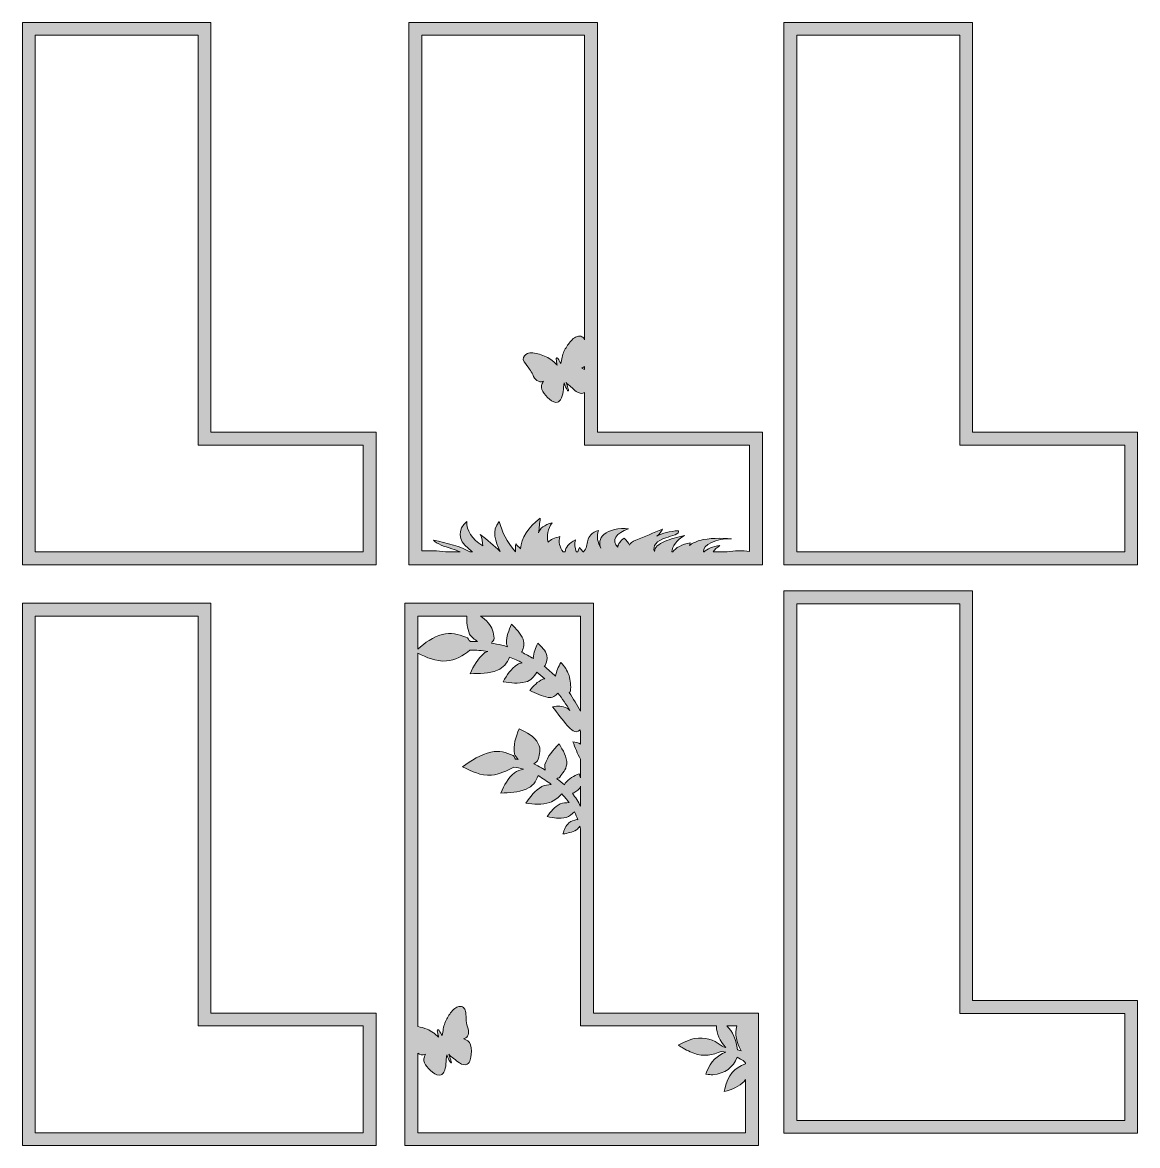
# Model space of a CAD drawing. Header units: millimetres. Extents: x 17 to 550, y -274 to -8.
# Drawn here: x 16.9 to 278, y -274.4 to -11.4 of the extents above; entities that cross this region are included whole.
import ezdxf

# ---------------------------------------------------------------- set-up
doc = ezdxf.new("R2010")
doc.units = ezdxf.units.MM
doc.header["$MEASUREMENT"] = 0
for name, color, linetype in [('Layer 10', 7, 'Continuous'), ('Layer 12', 7, 'Continuous'), ('Layer 4', 7, 'Continuous'), ('Layer 5', 7, 'Continuous'), ('Layer 6', 7, 'Continuous'), ('Layer11', 7, 'Continuous')]:
    doc.layers.add(name, color=color, linetype=linetype)

msp = doc.modelspace()

# ---------------------------------------------------------------- hatches: boundary and pattern name
at = {"layer": 'Layer 10'}
h = msp.add_hatch(color=2, dxfattribs=at)
h.dxf.hatch_style = 2
h.paths.add_polyline_path([(239.36, -11.36), (195.23, -11.36), (195.23, -138.36), (278, -138.36), (278, -107.33), (239.36, -107.33)])
h.paths.add_polyline_path([(236.36, -14.36), (236.36, -107.33), (236.36, -110.33), (239.36, -110.33), (275, -110.33), (275, -135.36), (198.23, -135.36), (198.23, -14.36)])
at = {"layer": 'Layer 12'}
h = msp.add_hatch(color=2, dxfattribs=at)
h.dxf.hatch_style = 2
h.paths.add_polyline_path([(61.06, -11.36), (16.94, -11.36), (16.94, -138.36), (99.71, -138.36), (99.71, -107.33), (61.06, -107.33)])
h.paths.add_polyline_path([(58.06, -14.36), (58.06, -107.33), (58.06, -110.33), (61.06, -110.33), (96.71, -110.33), (96.71, -135.36), (19.94, -135.36), (19.94, -14.36)])
at = {"layer": 'Layer 4'}
h = msp.add_hatch(color=2, dxfattribs=at)
h.dxf.hatch_style = 2
h.paths.add_polyline_path([(239.36, -144.47), (195.23, -144.47), (195.23, -271.47), (278, -271.47), (278, -240.43), (239.36, -240.43)])
h.paths.add_polyline_path([(236.36, -147.47), (236.36, -240.43), (236.36, -243.43), (239.36, -243.43), (275, -243.43), (275, -268.47), (198.23, -268.47), (198.23, -147.47)])
at = {"layer": 'Layer 5'}
h = msp.add_hatch(color=1, dxfattribs=at)
h.dxf.hatch_style = 2
h.paths.add_polyline_path([(150.6, -243.33), (150.6, -147.36), (106.48, -147.36), (106.48, -274.36), (189.25, -274.36), (189.25, -243.33)])
edge = h.paths.add_edge_path()
edge.add_spline(control_points=[(185.2, -252.16), (185.2, -252.16), (184.33, -251.91), (184.33, -251.91), (184.14, -249.73), (183.14, -247.61), (181.85, -246.33), (181.85, -246.33), (184.2, -246.33), (184.2, -246.33), (183.7, -248.31), (184.03, -250.23), (185.2, -252.16)], knot_values=[0, 0, 0, 0, 1, 1, 1, 2, 2, 2, 3, 3, 3, 4, 4, 4, 4], degree=3, periodic=1)
edge = h.paths.add_edge_path()
edge.add_spline(control_points=[(147.6, -150.36), (147.6, -150.36), (147.6, -172.64), (147.6, -172.64), (146.78, -171.15), (145.88, -169.77), (144.96, -168.24), (145.12, -168.15), (145.17, -168.16), (145.21, -167.93), (145.39, -166.75), (145.25, -165.41), (144.9, -164.31), (144.49, -163.01), (143.86, -162.18), (142.99, -161.22), (142.4, -162.27), (141.97, -163.28), (141.75, -164.46), (140.87, -163.68), (140.01, -162.87), (139.11, -162.12), (139.15, -162.02), (139.25, -162.02), (139.29, -161.91), (139.58, -161.08), (139.95, -160.54), (139.69, -159.58), (139.39, -158.44), (138.46, -157.54), (137.57, -156.75), (136.99, -157.85), (136.63, -158.93), (136.54, -160.19), (136.54, -160.24), (136.56, -160.29), (136.56, -160.34), (135.66, -159.8), (134.75, -159.29), (133.81, -158.83), (133.83, -158.77), (133.89, -158.77), (133.91, -158.7), (134.23, -157.65), (134.59, -156.95), (134.14, -155.81), (133.61, -154.46), (132.47, -153.31), (131.41, -152.28), (130.8, -153.74), (130.24, -155.09), (130.24, -156.69), (130.23, -156.99), (130.44, -157.29), (130.51, -157.58), (130.05, -157.44), (129.62, -157.31), (129.14, -157.2), (128.35, -157.01), (127.52, -156.83), (126.73, -156.72), (126.92, -156.23), (127.44, -156.22), (127.36, -155.56), (127.19, -154.19), (126.97, -153.12), (125.96, -151.93), (125.47, -151.35), (124.86, -150.83), (124.19, -150.36), (124.19, -150.36), (147.6, -150.36), (147.6, -150.36)], knot_values=[0, 0, 0, 0, 1, 1, 1, 2, 2, 2, 3, 3, 3, 4, 4, 4, 5, 5, 5, 6, 6, 6, 7, 7, 7, 8, 8, 8, 9, 9, 9, 10, 10, 10, 11, 11, 11, 12, 12, 12, 13, 13, 13, 14, 14, 14, 15, 15, 15, 16, 16, 16, 17, 17, 17, 18, 18, 18, 19, 19, 19, 20, 20, 20, 21, 21, 21, 22, 22, 22, 23, 23, 23, 24, 24, 24, 24], degree=3, periodic=1)
edge = h.paths.add_edge_path()
edge.add_spline(control_points=[(109.48, -150.36), (109.48, -150.36), (120.95, -150.36), (120.95, -150.36), (120.9, -151.79), (121.01, -153.14), (121.63, -154.57), (121.97, -155.33), (122.87, -155.82), (123.49, -156.35), (122.94, -156.34), (122.35, -156.35), (121.8, -156.35), (121.32, -155.97), (121.41, -155.52), (120.73, -155.28), (118.89, -154.63), (117.3, -154.12), (115.22, -154.69), (113.06, -155.29), (111.19, -156.6), (109.48, -158.1), (109.48, -158.1), (109.48, -150.36), (109.48, -150.36)], knot_values=[0, 0, 0, 0, 1, 1, 1, 2, 2, 2, 3, 3, 3, 4, 4, 4, 5, 5, 5, 6, 6, 6, 7, 7, 7, 8, 8, 8, 8], degree=3, periodic=1)
edge = h.paths.add_edge_path()
edge.add_spline(control_points=[(109.48, -271.36), (109.48, -271.36), (109.48, -252.69), (109.48, -252.69), (109.97, -253.14), (110.58, -253.31), (111.27, -253), (111.18, -253.21), (111.12, -253.39), (111.04, -253.56), (110.74, -254.18), (110.87, -254.81), (111.29, -255.43), (112.04, -256.53), (113.79, -258.26), (114.94, -257.82), (115.21, -257.71), (115.41, -257.46), (115.57, -257.18), (116.25, -255.97), (116.06, -254.54), (116.26, -253.12), (116.52, -253.74), (116.74, -254.32), (117.14, -254.87), (117.19, -254.94), (117.28, -255.03), (117.33, -254.98), (117.38, -254.94), (117.37, -254.85), (117.34, -254.77), (117.17, -254.16), (116.97, -253.56), (116.74, -252.97), (116.84, -253.24), (117.65, -253.76), (117.89, -253.96), (118.33, -254.34), (118.76, -254.74), (119.24, -255.03), (119.83, -255.4), (120.52, -255.59), (121.04, -255.3), (121.39, -255.11), (121.63, -254.72), (121.77, -254.29), (122.04, -253.46), (122.1, -252.46), (122, -251.51), (121.88, -250.38), (121.54, -249.91), (120.62, -249.53), (120.51, -249.49), (120.41, -249.45), (120.25, -249.39), (120.34, -249.34), (120.39, -249.32), (120.44, -249.29), (121.21, -248.99), (121.59, -248.08), (121.27, -247.06), (121.08, -246.43), (120.91, -245.76), (120.85, -245.12), (120.79, -244.48), (120.82, -243.86), (120.73, -243.22), (120.68, -242.87), (120.59, -242.5), (120.37, -242.24), (120.13, -241.93), (119.77, -241.81), (119.45, -241.8), (119.33, -241.8), (119.22, -241.8), (119.1, -241.82), (118.76, -241.88), (118.44, -242.04), (118.16, -242.25), (117.78, -242.53), (117.47, -242.91), (117.18, -243.31), (116.65, -244.02), (116.18, -244.79), (115.83, -245.67), (115.66, -246.1), (115.54, -246.57), (115.46, -247.05), (115.37, -247.53), (115.38, -248.13), (115.23, -248.57), (114.96, -248.28), (114.74, -247.8), (114.51, -247.44), (114.48, -247.39), (114.45, -247.34), (114.41, -247.31), (114.35, -247.27), (114.27, -247.27), (114.21, -247.28), (114.16, -247.29), (114.11, -247.31), (114.08, -247.36), (113.98, -247.48), (114.14, -247.9), (114.17, -248.06), (114.23, -248.36), (114.29, -248.67), (114.35, -248.97), (114.36, -249), (114.14, -248.79), (114.13, -248.78), (114.03, -248.67), (113.93, -248.57), (113.82, -248.48), (113.6, -248.28), (113.37, -248.09), (113.14, -247.93), (112.67, -247.6), (112.17, -247.34), (111.67, -247.13), (110.95, -246.85), (110.21, -246.62), (109.48, -246.49), (109.48, -246.49), (109.48, -159.05), (109.48, -159.05), (111.66, -160.05), (113.61, -161.05), (116.21, -160.89), (118.13, -160.77), (120.16, -159.6), (121.71, -158.39), (123.14, -158.31), (124.49, -158.43), (125.88, -158.65), (125.61, -158.8), (125.25, -158.85), (125.02, -159.06), (123.47, -160.43), (122.62, -162), (121.77, -163.86), (123.97, -163.8), (126.07, -163.87), (128.16, -163.05), (129.58, -162.49), (130.37, -161.37), (130.99, -160.03), (132.01, -160.38), (132.99, -160.84), (133.96, -161.32), (133.57, -161.49), (133.18, -161.45), (132.81, -161.71), (131.29, -162.78), (130.35, -164.12), (129.51, -165.77), (131.31, -165.96), (132.98, -166.31), (134.78, -165.81), (135.97, -165.48), (136.69, -164.52), (137.35, -163.52), (138, -163.99), (138.62, -164.52), (139.23, -165.05), (139.07, -165.1), (138.92, -165.06), (138.76, -165.14), (137.48, -165.75), (136.62, -166.72), (135.69, -167.78), (137.12, -168.35), (138.5, -169.2), (140.05, -169.43), (140.98, -169.56), (141.72, -169.08), (142.31, -168.39), (143.31, -169.7), (144.24, -171.08), (145.12, -172.46), (144.92, -172.32), (144.66, -172.02), (144.45, -171.93), (143.26, -171.37), (142.3, -171.34), (141.06, -171.66), (142.11, -173.04), (143.42, -174.76), (144.5, -175.97), (145.41, -176.99), (146.29, -178.04), (147.42, -177.07), (147.46, -177.04), (147.39, -176.96), (147.42, -176.93), (147.48, -177.08), (147.54, -177.23), (147.6, -177.37), (147.6, -177.37), (147.6, -180.34), (147.6, -180.34), (147.06, -180.07), (146.47, -179.88), (145.81, -179.8), (146.35, -181.18), (146.84, -182.6), (147.6, -183.86), (147.6, -183.86), (147.6, -188.28), (147.6, -188.28), (147.52, -187.95), (147.41, -187.63), (147.3, -187.31), (146.05, -187.83), (144.85, -188.44), (144.02, -189.53), (143.92, -189.66), (143.94, -189.78), (143.87, -189.92), (143.29, -189.41), (142.68, -188.94), (142.06, -188.48), (142.26, -188.26), (142.53, -188.36), (142.71, -188.08), (143.37, -187.04), (144.22, -186.49), (144.35, -185.06), (144.49, -183.38), (143.47, -181.76), (142.58, -180.3), (141.13, -181.81), (139.91, -183.15), (139.25, -185.16), (139.1, -185.63), (139.34, -186.01), (139.32, -186.46), (139.03, -186.27), (138.75, -186.08), (138.45, -185.91), (137.87, -185.59), (137.27, -185.26), (136.66, -185.01), (137.01, -184.54), (137.53, -184.56), (137.69, -183.9), (138.03, -182.57), (138.4, -181.69), (137.69, -180.26), (136.85, -178.57), (134.94, -177.51), (133.19, -176.77), (132.49, -178.76), (131.72, -180.57), (132.16, -182.7), (132.27, -183.22), (132.73, -183.54), (133.02, -183.94), (132.82, -183.91), (132.58, -183.89), (132.38, -183.87), (132.03, -183.58), (132.28, -183.29), (131.79, -183.06), (130.08, -182.23), (128.66, -181.8), (126.63, -182.25), (124.23, -182.78), (121.98, -184.18), (119.97, -185.69), (122.26, -186.78), (124.1, -187.77), (126.76, -187.59), (128.54, -187.47), (130.39, -186.62), (131.98, -185.76), (132.74, -185.84), (133.47, -186.03), (134.21, -186.19), (133.49, -186.48), (132.72, -186.55), (132.1, -187.07), (130.56, -188.35), (129.71, -189.97), (128.93, -191.81), (130.98, -191.7), (132.94, -191.69), (134.86, -190.88), (136.33, -190.26), (137.15, -189.21), (137.68, -187.73), (138.73, -188.37), (139.74, -189.1), (140.75, -189.8), (139.96, -189.98), (139.28, -189.87), (138.54, -190.3), (136.92, -191.22), (135.82, -192.64), (134.81, -194.22), (136.74, -194.42), (138.5, -194.64), (140.39, -194.01), (141.51, -193.63), (142.37, -192.81), (143.24, -192.03), (143.84, -192.67), (144.38, -193.37), (144.93, -194.05), (144.16, -194.13), (143.56, -193.99), (142.82, -194.37), (141.54, -195.03), (140.61, -196.12), (139.8, -197.33), (141.32, -197.66), (142.68, -197.88), (144.22, -197.51), (144.99, -197.33), (145.58, -196.74), (146.18, -196.25), (146.46, -196.84), (146.71, -197.45), (146.95, -198.05), (146.87, -198.07), (146.84, -198.01), (146.75, -198.03), (146.02, -198.22), (145.45, -198.26), (144.84, -198.81), (144.11, -199.47), (143.74, -200.44), (143.48, -201.4), (144.6, -201.22), (145.63, -201), (146.62, -200.44), (146.96, -200.25), (147.18, -199.86), (147.43, -199.57), (147.49, -199.83), (147.55, -200.08), (147.6, -200.34), (147.6, -200.34), (147.6, -243.33), (147.6, -243.33), (147.6, -243.33), (147.6, -246.33), (147.6, -246.33), (147.6, -246.33), (150.6, -246.33), (150.6, -246.33), (150.6, -246.33), (179.4, -246.33), (179.4, -246.33), (179.43, -248.2), (180.15, -249.86), (181.6, -251.39), (181.21, -251.32), (180.85, -251.2), (180.51, -250.92), (178.79, -249.51), (176.69, -248.97), (174.29, -249.31), (173.49, -249.42), (170.87, -250.65), (170.76, -250.7), (170.76, -250.7), (170.46, -250.84), (170.46, -250.84), (170.46, -250.84), (170.75, -251.01), (170.75, -251.01), (170.75, -251.01), (171.37, -251.37), (171.62, -251.52), (172.15, -251.83), (172.7, -252.16), (173.29, -252.43), (175.53, -253.44), (177.78, -253.49), (179.78, -252.57), (180.42, -252.28), (181, -252.33), (181.6, -252.5), (179.57, -253.19), (178.13, -254.69), (177.11, -257.18), (177.11, -257.18), (176.9, -257.68), (176.9, -257.68), (176.9, -257.68), (177.46, -257.71), (177.46, -257.71), (177.59, -257.72), (177.71, -257.73), (177.83, -257.74), (178.08, -257.77), (178.34, -257.79), (178.6, -257.77), (181.41, -257.48), (183.32, -256.1), (184.29, -253.66), (185.51, -254.28), (186.03, -254.77), (186.25, -255.05), (186.25, -255.05), (186.25, -255.22), (186.25, -255.22), (183.62, -256.08), (182.12, -257.89), (181.4, -261.05), (181.4, -261.05), (181.26, -261.67), (181.26, -261.67), (181.26, -261.67), (181.9, -261.51), (181.9, -261.51), (183.87, -261), (185.3, -260.15), (186.25, -258.92), (186.25, -258.92), (186.25, -271.36), (186.25, -271.36), (186.25, -271.36), (109.48, -271.36), (109.48, -271.36)], knot_values=[0, 0, 0, 0, 1, 1, 1, 2, 2, 2, 3, 3, 3, 4, 4, 4, 5, 5, 5, 6, 6, 6, 7, 7, 7, 8, 8, 8, 9, 9, 9, 10, 10, 10, 11, 11, 11, 12, 12, 12, 13, 13, 13, 14, 14, 14, 15, 15, 15, 16, 16, 16, 17, 17, 17, 18, 18, 18, 19, 19, 19, 20, 20, 20, 21, 21, 21, 22, 22, 22, 23, 23, 23, 24, 24, 24, 25, 25, 25, 26, 26, 26, 27, 27, 27, 28, 28, 28, 29, 29, 29, 30, 30, 30, 31, 31, 31, 32, 32, 32, 33, 33, 33, 34, 34, 34, 35, 35, 35, 36, 36, 36, 37, 37, 37, 38, 38, 38, 39, 39, 39, 40, 40, 40, 41, 41, 41, 42, 42, 42, 43, 43, 43, 44, 44, 44, 45, 45, 45, 46, 46, 46, 47, 47, 47, 48, 48, 48, 49, 49, 49, 50, 50, 50, 51, 51, 51, 52, 52, 52, 53, 53, 53, 54, 54, 54, 55, 55, 55, 56, 56, 56, 57, 57, 57, 58, 58, 58, 59, 59, 59, 60, 60, 60, 61, 61, 61, 62, 62, 62, 63, 63, 63, 64, 64, 64, 65, 65, 65, 66, 66, 66, 67, 67, 67, 68, 68, 68, 69, 69, 69, 70, 70, 70, 71, 71, 71, 72, 72, 72, 73, 73, 73, 74, 74, 74, 75, 75, 75, 76, 76, 76, 77, 77, 77, 78, 78, 78, 79, 79, 79, 80, 80, 80, 81, 81, 81, 82, 82, 82, 83, 83, 83, 84, 84, 84, 85, 85, 85, 86, 86, 86, 87, 87, 87, 88, 88, 88, 89, 89, 89, 90, 90, 90, 91, 91, 91, 92, 92, 92, 93, 93, 93, 94, 94, 94, 95, 95, 95, 96, 96, 96, 97, 97, 97, 98, 98, 98, 99, 99, 99, 100, 100, 100, 101, 101, 101, 102, 102, 102, 103, 103, 103, 104, 104, 104, 105, 105, 105, 106, 106, 106, 107, 107, 107, 108, 108, 108, 109, 109, 109, 110, 110, 110, 111, 111, 111, 112, 112, 112, 113, 113, 113, 114, 114, 114, 115, 115, 115, 116, 116, 116, 117, 117, 117, 118, 118, 118, 119, 119, 119, 120, 120, 120, 121, 121, 121, 122, 122, 122, 123, 123, 123, 124, 124, 124, 125, 125, 125, 126, 126, 126, 127, 127, 127, 128, 128, 128, 129, 129, 129, 130, 130, 130, 131, 131, 131, 132, 132, 132, 133, 133, 133, 134, 134, 134, 135, 135, 135, 136, 136, 136, 137, 137, 137, 138, 138, 138, 139, 139, 139, 140, 140, 140, 141, 141, 141, 142, 142, 142, 142], degree=3, periodic=1)
edge = h.paths.add_edge_path()
edge.add_spline(control_points=[(147.6, -190.23), (147.6, -190.23), (147.6, -194.86), (147.6, -194.86), (147.03, -193.83), (146.41, -192.83), (145.71, -191.86), (145.81, -191.81), (145.92, -191.83), (146.02, -191.76), (146.67, -191.31), (147.31, -191.08), (147.6, -190.25), (147.6, -190.24), (147.6, -190.24), (147.6, -190.23)], knot_values=[0, 0, 0, 0, 1, 1, 1, 2, 2, 2, 3, 3, 3, 4, 4, 4, 5, 5, 5, 5], degree=3, periodic=1)
at = {"layer": 'Layer 6'}
h = msp.add_hatch(color=2, dxfattribs=at)
h.dxf.hatch_style = 2
h.paths.add_polyline_path([(61.06, -147.36), (16.94, -147.36), (16.94, -274.36), (99.71, -274.36), (99.71, -243.33), (61.06, -243.33)])
h.paths.add_polyline_path([(58.06, -150.36), (58.06, -243.33), (58.06, -246.33), (61.06, -246.33), (96.71, -246.33), (96.71, -271.36), (19.94, -271.36), (19.94, -150.36)])
at = {"layer": 'Layer11'}
h = msp.add_hatch(color=1, dxfattribs=at)
h.dxf.hatch_style = 2
h.paths.add_polyline_path([(151.54, -107.33), (151.54, -11.36), (107.41, -11.36), (107.41, -138.36), (190.18, -138.36), (190.18, -107.33)])
edge = h.paths.add_edge_path()
edge.add_spline(control_points=[(147.86, -92.3), (147.96, -92.26), (148.01, -92.23), (148.06, -92.21), (148.24, -92.15), (148.4, -92.06), (148.54, -91.93), (148.54, -91.93), (148.54, -92.62), (148.54, -92.62), (148.44, -92.56), (148.34, -92.51), (148.22, -92.45), (148.12, -92.41), (148.02, -92.36), (147.86, -92.3)], knot_values=[0, 0, 0, 0, 1, 1, 1, 2, 2, 2, 3, 3, 3, 4, 4, 4, 5, 5, 5, 5], degree=3, periodic=1)
edge = h.paths.add_edge_path()
edge.add_spline(control_points=[(187.18, -135.27), (185.5, -134.97), (183.59, -135.03), (181.93, -135.36), (181.93, -135.36), (178.68, -135.36), (178.68, -135.36), (178.97, -134.82), (179.49, -134.31), (180.23, -133.88), (178.59, -134.04), (177.16, -134.62), (176.53, -135.36), (176.53, -135.36), (176.39, -135.36), (176.39, -135.36), (176.03, -133.69), (179.46, -132.05), (182.94, -132.3), (180.44, -132.07), (177.74, -132.07), (175.53, -132.67), (174.53, -132.94), (173.69, -133.36), (173.13, -133.84), (173.19, -133.62), (173.24, -133.41), (173.29, -133.19), (171.35, -133.57), (169.82, -134.4), (169.2, -135.36), (169.2, -135.36), (168.94, -135.36), (168.94, -135.36), (169.07, -133.96), (170.12, -132.59), (171.93, -131.5), (170.29, -131.89), (168.61, -132.3), (167.26, -132.9), (165.9, -133.5), (164.89, -134.34), (164.94, -135.23), (164.34, -134.03), (165.45, -132.69), (167.59, -132.02), (168.94, -131.6), (170.95, -131.14), (170.51, -130.39), (168.56, -130.49), (166.7, -130.96), (165.43, -131.68), (166.09, -131.17), (166.56, -130.6), (166.79, -130.01), (164.71, -130.88), (162.63, -131.75), (160.55, -132.63), (159.85, -132.92), (159.12, -133.33), (159.04, -133.73), (158.76, -133.18), (158.35, -132.65), (157.8, -132.15), (156.93, -132.76), (156.41, -133.49), (156.3, -134.23), (154.74, -132.78), (155.92, -130.78), (158.84, -129.95), (156.64, -129.64), (154.21, -130.29), (153.08, -131.25), (151.95, -132.2), (151.91, -133.39), (152.37, -134.47), (151.53, -133.13), (151.34, -131.69), (151.81, -130.31), (150.16, -130.77), (149.53, -131.76), (149.3, -132.68), (149.08, -133.59), (149.1, -134.54), (148.25, -135.36), (148.25, -135.36), (148.23, -135.36), (148.23, -135.36), (147.94, -135.02), (147.65, -134.69), (147.36, -134.35), (147.15, -134.68), (147.01, -135.02), (146.94, -135.36), (146.94, -135.36), (146.56, -135.36), (146.56, -135.36), (146.27, -134.42), (146.2, -133.46), (146.39, -132.52), (144.9, -133.28), (144.04, -134.31), (143.98, -135.36), (143.98, -135.36), (143.53, -135.36), (143.53, -135.36), (142.65, -134.22), (142.38, -132.96), (142.78, -131.76), (141.54, -132), (140.52, -132.48), (140, -133.07), (139.58, -131.55), (139.91, -129.98), (140.96, -128.53), (139.19, -128.99), (137.97, -129.89), (137.79, -130.86), (137.91, -129.72), (138.03, -128.59), (138.15, -127.45), (135.33, -129.59), (133.73, -132.1), (133.57, -134.64), (133.19, -134.25), (132.81, -133.86), (132.43, -133.46), (132.4, -134.07), (132.37, -134.69), (132.33, -135.3), (130.42, -133.04), (129.15, -130.65), (128.57, -128.23), (126.65, -130.42), (127.7, -132.93), (128.79, -135.25), (127.34, -133.89), (125.79, -132.55), (124.12, -131.25), (124.52, -132.14), (124.72, -133.05), (124.71, -133.96), (122.18, -132.32), (120.83, -130.27), (120.95, -128.22), (118.78, -130.14), (118.9, -132.62), (121.26, -134.49), (121.63, -134.77), (122.04, -135.06), (122.34, -135.36), (122.34, -135.36), (121.7, -135.36), (121.7, -135.36), (119.61, -134.09), (116.32, -133.3), (113.2, -132.59), (113.87, -133.51), (115.77, -134.05), (117.45, -134.59), (118.15, -134.81), (118.84, -135.07), (119.43, -135.36), (119.43, -135.36), (115.95, -135.36), (115.95, -135.36), (114.17, -135.08), (112.27, -134.99), (110.42, -135.11), (110.42, -135.11), (110.41, -135.11), (110.41, -135.11), (110.41, -135.11), (110.41, -14.36), (110.41, -14.36), (110.41, -14.36), (148.54, -14.36), (148.54, -14.36), (148.54, -14.36), (148.54, -85.7), (148.54, -85.7), (148.49, -85.55), (148.43, -85.41), (148.34, -85.29), (148.12, -84.98), (147.78, -84.85), (147.46, -84.82), (147.35, -84.81), (147.23, -84.81), (147.12, -84.82), (146.78, -84.86), (146.45, -85), (146.17, -85.2), (145.79, -85.45), (145.46, -85.81), (145.16, -86.18), (144.61, -86.85), (144.1, -87.59), (143.72, -88.43), (143.53, -88.84), (143.39, -89.3), (143.29, -89.77), (143.18, -90.23), (143.16, -90.82), (142.99, -91.25), (142.74, -90.94), (142.54, -90.46), (142.34, -90.1), (142.31, -90.05), (142.28, -90), (142.25, -89.97), (142.19, -89.92), (142.11, -89.92), (142.05, -89.93), (142, -89.94), (141.95, -89.96), (141.92, -90), (141.82, -90.11), (141.95, -90.53), (141.97, -90.69), (142.02, -90.99), (142.06, -91.29), (142.11, -91.59), (142.11, -91.62), (141.9, -91.4), (141.9, -91.39), (141.8, -91.29), (141.71, -91.18), (141.61, -91.08), (141.4, -90.88), (141.19, -90.68), (140.97, -90.51), (140.52, -90.16), (140.05, -89.88), (139.56, -89.66), (138.54, -89.19), (137.44, -88.84), (136.4, -88.76), (135.97, -88.72), (135.54, -88.74), (135.15, -88.9), (134.65, -89.09), (134.16, -89.56), (134.19, -90.29), (134.19, -90.29), (134.38, -90.83), (134.38, -90.83), (134.81, -91.4), (135.26, -91.96), (135.67, -92.55), (135.95, -92.95), (136.21, -93.37), (136.39, -93.82), (136.88, -94.99), (137.73, -95.84), (138.89, -95.39), (138.79, -95.59), (138.72, -95.77), (138.63, -95.93), (138.31, -96.52), (138.4, -97.15), (138.78, -97.77), (139.46, -98.89), (141.1, -100.67), (142.24, -100.3), (142.52, -100.21), (142.73, -99.97), (142.89, -99.7), (143.62, -98.55), (143.51, -97.14), (143.77, -95.76), (144, -96.37), (144.19, -96.96), (144.54, -97.51), (144.59, -97.59), (144.67, -97.68), (144.73, -97.63), (144.78, -97.6), (144.77, -97.51), (144.75, -97.43), (144.61, -96.83), (144.44, -96.22), (144.24, -95.63), (144.33, -95.91), (145.1, -96.45), (145.32, -96.66), (145.74, -97.05), (146.14, -97.47), (146.59, -97.78), (147.15, -98.17), (147.82, -98.39), (148.35, -98.13), (148.41, -98.1), (148.48, -98.05), (148.54, -98.01), (148.54, -98.01), (148.54, -107.33), (148.54, -107.33), (148.54, -107.33), (148.54, -110.33), (148.54, -110.33), (148.54, -110.33), (151.54, -110.33), (151.54, -110.33), (151.54, -110.33), (187.18, -110.33), (187.18, -110.33), (187.18, -110.33), (187.18, -135.27), (187.18, -135.27)], knot_values=[0, 0, 0, 0, 1, 1, 1, 2, 2, 2, 3, 3, 3, 4, 4, 4, 5, 5, 5, 6, 6, 6, 7, 7, 7, 8, 8, 8, 9, 9, 9, 10, 10, 10, 11, 11, 11, 12, 12, 12, 13, 13, 13, 14, 14, 14, 15, 15, 15, 16, 16, 16, 17, 17, 17, 18, 18, 18, 19, 19, 19, 20, 20, 20, 21, 21, 21, 22, 22, 22, 23, 23, 23, 24, 24, 24, 25, 25, 25, 26, 26, 26, 27, 27, 27, 28, 28, 28, 29, 29, 29, 30, 30, 30, 31, 31, 31, 32, 32, 32, 33, 33, 33, 34, 34, 34, 35, 35, 35, 36, 36, 36, 37, 37, 37, 38, 38, 38, 39, 39, 39, 40, 40, 40, 41, 41, 41, 42, 42, 42, 43, 43, 43, 44, 44, 44, 45, 45, 45, 46, 46, 46, 47, 47, 47, 48, 48, 48, 49, 49, 49, 50, 50, 50, 51, 51, 51, 52, 52, 52, 53, 53, 53, 54, 54, 54, 55, 55, 55, 56, 56, 56, 57, 57, 57, 58, 58, 58, 59, 59, 59, 60, 60, 60, 61, 61, 61, 62, 62, 62, 63, 63, 63, 64, 64, 64, 65, 65, 65, 66, 66, 66, 67, 67, 67, 68, 68, 68, 69, 69, 69, 70, 70, 70, 71, 71, 71, 72, 72, 72, 73, 73, 73, 74, 74, 74, 75, 75, 75, 76, 76, 76, 77, 77, 77, 78, 78, 78, 79, 79, 79, 80, 80, 80, 81, 81, 81, 82, 82, 82, 83, 83, 83, 84, 84, 84, 85, 85, 85, 86, 86, 86, 87, 87, 87, 88, 88, 88, 89, 89, 89, 90, 90, 90, 91, 91, 91, 92, 92, 92, 93, 93, 93, 94, 94, 94, 95, 95, 95, 96, 96, 96, 97, 97, 97, 98, 98, 98, 99, 99, 99, 100, 100, 100, 101, 101, 101, 102, 102, 102, 103, 103, 103, 103], degree=3, periodic=1)

# ---------------------------------------------------------------- linework, layer by layer
at = {"layer": 'Layer 10', "lineweight": 0}
for points in [[(239.36, -11.36), (195.23, -11.36), (195.23, -138.36), (278, -138.36), (278, -107.33), (239.36, -107.33), (239.36, -11.36), (239.36, -11.36)], [(236.36, -14.36), (236.36, -107.33), (236.36, -110.33), (239.36, -110.33), (275, -110.33), (275, -135.36), (198.23, -135.36), (198.23, -14.36), (236.36, -14.36)]]:
    msp.add_lwpolyline(points, dxfattribs=at)
at = {"layer": 'Layer 12', "lineweight": 0}
for points in [[(61.06, -11.36), (16.94, -11.36), (16.94, -138.36), (99.71, -138.36), (99.71, -107.33), (61.06, -107.33), (61.06, -11.36), (61.06, -11.36)], [(58.06, -14.36), (58.06, -107.33), (58.06, -110.33), (61.06, -110.33), (96.71, -110.33), (96.71, -135.36), (19.94, -135.36), (19.94, -14.36), (58.06, -14.36)]]:
    msp.add_lwpolyline(points, dxfattribs=at)
at = {"layer": 'Layer 4', "lineweight": 0}
for points in [[(239.36, -144.47), (195.23, -144.47), (195.23, -271.47), (278, -271.47), (278, -240.43), (239.36, -240.43), (239.36, -144.47), (239.36, -144.47)], [(236.36, -147.47), (236.36, -240.43), (236.36, -243.43), (239.36, -243.43), (275, -243.43), (275, -268.47), (198.23, -268.47), (198.23, -147.47), (236.36, -147.47)]]:
    msp.add_lwpolyline(points, dxfattribs=at)
at = {"layer": 'Layer 5', "lineweight": 0}
msp.add_lwpolyline([(150.6, -243.33), (150.6, -147.36), (106.48, -147.36), (106.48, -274.36), (189.25, -274.36), (189.25, -243.33), (150.6, -243.33)], dxfattribs=at)
for points, knots in [([(109.48, -150.36), (109.48, -150.36), (120.95, -150.36), (120.95, -150.36), (120.9, -151.79), (121.01, -153.14), (121.63, -154.57), (121.97, -155.33), (122.87, -155.82), (123.49, -156.35), (122.94, -156.34), (122.35, -156.35), (121.8, -156.35), (121.32, -155.97), (121.41, -155.52), (120.73, -155.28), (118.89, -154.63), (117.3, -154.12), (115.22, -154.69), (113.06, -155.29), (111.19, -156.6), (109.48, -158.1), (109.48, -158.1), (109.48, -150.36), (109.48, -150.36)], [0, 0, 0, 0, 1, 1, 1, 2, 2, 2, 3, 3, 3, 4, 4, 4, 5, 5, 5, 6, 6, 6, 7, 7, 7, 8, 8, 8, 8]), ([(147.6, -150.36), (147.6, -150.36), (147.6, -172.64), (147.6, -172.64), (146.78, -171.15), (145.88, -169.77), (144.96, -168.24), (145.12, -168.15), (145.17, -168.16), (145.21, -167.93), (145.39, -166.75), (145.25, -165.41), (144.9, -164.31), (144.49, -163.01), (143.86, -162.18), (142.99, -161.22), (142.4, -162.27), (141.97, -163.28), (141.75, -164.46), (140.87, -163.68), (140.01, -162.87), (139.11, -162.12), (139.15, -162.02), (139.25, -162.02), (139.29, -161.91), (139.58, -161.08), (139.95, -160.54), (139.69, -159.58), (139.39, -158.44), (138.46, -157.54), (137.57, -156.75), (136.99, -157.85), (136.63, -158.93), (136.54, -160.19), (136.54, -160.24), (136.56, -160.29), (136.56, -160.34), (135.66, -159.8), (134.75, -159.29), (133.81, -158.83), (133.83, -158.77), (133.89, -158.77), (133.91, -158.7), (134.23, -157.65), (134.59, -156.95), (134.14, -155.81), (133.61, -154.46), (132.47, -153.31), (131.41, -152.28), (130.8, -153.74), (130.24, -155.09), (130.24, -156.69), (130.23, -156.99), (130.44, -157.29), (130.51, -157.58), (130.05, -157.44), (129.62, -157.31), (129.14, -157.2), (128.35, -157.01), (127.52, -156.83), (126.73, -156.72), (126.92, -156.23), (127.44, -156.22), (127.36, -155.56), (127.19, -154.19), (126.97, -153.12), (125.96, -151.93), (125.47, -151.35), (124.86, -150.83), (124.19, -150.36), (124.19, -150.36), (147.6, -150.36), (147.6, -150.36)], [0, 0, 0, 0, 1, 1, 1, 2, 2, 2, 3, 3, 3, 4, 4, 4, 5, 5, 5, 6, 6, 6, 7, 7, 7, 8, 8, 8, 9, 9, 9, 10, 10, 10, 11, 11, 11, 12, 12, 12, 13, 13, 13, 14, 14, 14, 15, 15, 15, 16, 16, 16, 17, 17, 17, 18, 18, 18, 19, 19, 19, 20, 20, 20, 21, 21, 21, 22, 22, 22, 23, 23, 23, 24, 24, 24, 24]), ([(109.48, -271.36), (109.48, -271.36), (109.48, -252.69), (109.48, -252.69), (109.97, -253.14), (110.58, -253.31), (111.27, -253), (111.18, -253.21), (111.12, -253.39), (111.04, -253.56), (110.74, -254.18), (110.87, -254.81), (111.29, -255.43), (112.04, -256.53), (113.79, -258.26), (114.94, -257.82), (115.21, -257.71), (115.41, -257.46), (115.57, -257.18), (116.25, -255.97), (116.06, -254.54), (116.26, -253.12), (116.52, -253.74), (116.74, -254.32), (117.14, -254.87), (117.19, -254.94), (117.28, -255.03), (117.33, -254.98), (117.38, -254.94), (117.37, -254.85), (117.34, -254.77), (117.17, -254.16), (116.97, -253.56), (116.74, -252.97), (116.84, -253.24), (117.65, -253.76), (117.89, -253.96), (118.33, -254.34), (118.76, -254.74), (119.24, -255.03), (119.83, -255.4), (120.52, -255.59), (121.04, -255.3), (121.39, -255.11), (121.63, -254.72), (121.77, -254.29), (122.04, -253.46), (122.1, -252.46), (122, -251.51), (121.88, -250.38), (121.54, -249.91), (120.62, -249.53), (120.51, -249.49), (120.41, -249.45), (120.25, -249.39), (120.34, -249.34), (120.39, -249.32), (120.44, -249.29), (121.21, -248.99), (121.59, -248.08), (121.27, -247.06), (121.08, -246.43), (120.91, -245.76), (120.85, -245.12), (120.79, -244.48), (120.82, -243.86), (120.73, -243.22), (120.68, -242.87), (120.59, -242.5), (120.37, -242.24), (120.13, -241.93), (119.77, -241.81), (119.45, -241.8), (119.33, -241.8), (119.22, -241.8), (119.1, -241.82), (118.76, -241.88), (118.44, -242.04), (118.16, -242.25), (117.78, -242.53), (117.47, -242.91), (117.18, -243.31), (116.65, -244.02), (116.18, -244.79), (115.83, -245.67), (115.66, -246.1), (115.54, -246.57), (115.46, -247.05), (115.37, -247.53), (115.38, -248.13), (115.23, -248.57), (114.96, -248.28), (114.74, -247.8), (114.51, -247.44), (114.48, -247.39), (114.45, -247.34), (114.41, -247.31), (114.35, -247.27), (114.27, -247.27), (114.21, -247.28), (114.16, -247.29), (114.11, -247.31), (114.08, -247.36), (113.98, -247.48), (114.14, -247.9), (114.17, -248.06), (114.23, -248.36), (114.29, -248.67), (114.35, -248.97), (114.36, -249), (114.14, -248.79), (114.13, -248.78), (114.03, -248.67), (113.93, -248.57), (113.82, -248.48), (113.6, -248.28), (113.37, -248.09), (113.14, -247.93), (112.67, -247.6), (112.17, -247.34), (111.67, -247.13), (110.95, -246.85), (110.21, -246.62), (109.48, -246.49), (109.48, -246.49), (109.48, -159.05), (109.48, -159.05), (111.66, -160.05), (113.61, -161.05), (116.21, -160.89), (118.13, -160.77), (120.16, -159.6), (121.71, -158.39), (123.14, -158.31), (124.49, -158.43), (125.88, -158.65), (125.61, -158.8), (125.25, -158.85), (125.02, -159.06), (123.47, -160.43), (122.62, -162), (121.77, -163.86), (123.97, -163.8), (126.07, -163.87), (128.16, -163.05), (129.58, -162.49), (130.37, -161.37), (130.99, -160.03), (132.01, -160.38), (132.99, -160.84), (133.96, -161.32), (133.57, -161.49), (133.18, -161.45), (132.81, -161.71), (131.29, -162.78), (130.35, -164.12), (129.51, -165.77), (131.31, -165.96), (132.98, -166.31), (134.78, -165.81), (135.97, -165.48), (136.69, -164.52), (137.35, -163.52), (138, -163.99), (138.62, -164.52), (139.23, -165.05), (139.07, -165.1), (138.92, -165.06), (138.76, -165.14), (137.48, -165.75), (136.62, -166.72), (135.69, -167.78), (137.12, -168.35), (138.5, -169.2), (140.05, -169.43), (140.98, -169.56), (141.72, -169.08), (142.31, -168.39), (143.31, -169.7), (144.24, -171.08), (145.12, -172.46), (144.92, -172.32), (144.66, -172.02), (144.45, -171.93), (143.26, -171.37), (142.3, -171.34), (141.06, -171.66), (142.11, -173.04), (143.42, -174.76), (144.5, -175.97), (145.41, -176.99), (146.29, -178.04), (147.42, -177.07), (147.46, -177.04), (147.39, -176.96), (147.42, -176.93), (147.48, -177.08), (147.54, -177.23), (147.6, -177.37), (147.6, -177.37), (147.6, -180.34), (147.6, -180.34), (147.06, -180.07), (146.47, -179.88), (145.81, -179.8), (146.35, -181.18), (146.84, -182.6), (147.6, -183.86), (147.6, -183.86), (147.6, -188.28), (147.6, -188.28), (147.52, -187.95), (147.41, -187.63), (147.3, -187.31), (146.05, -187.83), (144.85, -188.44), (144.02, -189.53), (143.92, -189.66), (143.94, -189.78), (143.87, -189.92), (143.29, -189.41), (142.68, -188.94), (142.06, -188.48), (142.26, -188.26), (142.53, -188.36), (142.71, -188.08), (143.37, -187.04), (144.22, -186.49), (144.35, -185.06), (144.49, -183.38), (143.47, -181.76), (142.58, -180.3), (141.13, -181.81), (139.91, -183.15), (139.25, -185.16), (139.1, -185.63), (139.34, -186.01), (139.32, -186.46), (139.03, -186.27), (138.75, -186.08), (138.45, -185.91), (137.87, -185.59), (137.27, -185.26), (136.66, -185.01), (137.01, -184.54), (137.53, -184.56), (137.69, -183.9), (138.03, -182.57), (138.4, -181.69), (137.69, -180.26), (136.85, -178.57), (134.94, -177.51), (133.19, -176.77), (132.49, -178.76), (131.72, -180.57), (132.16, -182.7), (132.27, -183.22), (132.73, -183.54), (133.02, -183.94), (132.82, -183.91), (132.58, -183.89), (132.38, -183.87), (132.03, -183.58), (132.28, -183.29), (131.79, -183.06), (130.08, -182.23), (128.66, -181.8), (126.63, -182.25), (124.23, -182.78), (121.98, -184.18), (119.97, -185.69), (122.26, -186.78), (124.1, -187.77), (126.76, -187.59), (128.54, -187.47), (130.39, -186.62), (131.98, -185.76), (132.74, -185.84), (133.47, -186.03), (134.21, -186.19), (133.49, -186.48), (132.72, -186.55), (132.1, -187.07), (130.56, -188.35), (129.71, -189.97), (128.93, -191.81), (130.98, -191.7), (132.94, -191.69), (134.86, -190.88), (136.33, -190.26), (137.15, -189.21), (137.68, -187.73), (138.73, -188.37), (139.74, -189.1), (140.75, -189.8), (139.96, -189.98), (139.28, -189.87), (138.54, -190.3), (136.92, -191.22), (135.82, -192.64), (134.81, -194.22), (136.74, -194.42), (138.5, -194.64), (140.39, -194.01), (141.51, -193.63), (142.37, -192.81), (143.24, -192.03), (143.84, -192.67), (144.38, -193.37), (144.93, -194.05), (144.16, -194.13), (143.56, -193.99), (142.82, -194.37), (141.54, -195.03), (140.61, -196.12), (139.8, -197.33), (141.32, -197.66), (142.68, -197.88), (144.22, -197.51), (144.99, -197.33), (145.58, -196.74), (146.18, -196.25), (146.46, -196.84), (146.71, -197.45), (146.95, -198.05), (146.87, -198.07), (146.84, -198.01), (146.75, -198.03), (146.02, -198.22), (145.45, -198.26), (144.84, -198.81), (144.11, -199.47), (143.74, -200.44), (143.48, -201.4), (144.6, -201.22), (145.63, -201), (146.62, -200.44), (146.96, -200.25), (147.18, -199.86), (147.43, -199.57), (147.49, -199.83), (147.55, -200.08), (147.6, -200.34), (147.6, -200.34), (147.6, -243.33), (147.6, -243.33), (147.6, -243.33), (147.6, -246.33), (147.6, -246.33), (147.6, -246.33), (150.6, -246.33), (150.6, -246.33), (150.6, -246.33), (179.4, -246.33), (179.4, -246.33), (179.43, -248.2), (180.15, -249.86), (181.6, -251.39), (181.21, -251.32), (180.85, -251.2), (180.51, -250.92), (178.79, -249.51), (176.69, -248.97), (174.29, -249.31), (173.49, -249.42), (170.87, -250.65), (170.76, -250.7), (170.76, -250.7), (170.46, -250.84), (170.46, -250.84), (170.46, -250.84), (170.75, -251.01), (170.75, -251.01), (170.75, -251.01), (171.37, -251.37), (171.62, -251.52), (172.15, -251.83), (172.7, -252.16), (173.29, -252.43), (175.53, -253.44), (177.78, -253.49), (179.78, -252.57), (180.42, -252.28), (181, -252.33), (181.6, -252.5), (179.57, -253.19), (178.13, -254.69), (177.11, -257.18), (177.11, -257.18), (176.9, -257.68), (176.9, -257.68), (176.9, -257.68), (177.46, -257.71), (177.46, -257.71), (177.59, -257.72), (177.71, -257.73), (177.83, -257.74), (178.08, -257.77), (178.34, -257.79), (178.6, -257.77), (181.41, -257.48), (183.32, -256.1), (184.29, -253.66), (185.51, -254.28), (186.03, -254.77), (186.25, -255.05), (186.25, -255.05), (186.25, -255.22), (186.25, -255.22), (183.62, -256.08), (182.12, -257.89), (181.4, -261.05), (181.4, -261.05), (181.26, -261.67), (181.26, -261.67), (181.26, -261.67), (181.9, -261.51), (181.9, -261.51), (183.87, -261), (185.3, -260.15), (186.25, -258.92), (186.25, -258.92), (186.25, -271.36), (186.25, -271.36), (186.25, -271.36), (109.48, -271.36), (109.48, -271.36)], [0, 0, 0, 0, 1, 1, 1, 2, 2, 2, 3, 3, 3, 4, 4, 4, 5, 5, 5, 6, 6, 6, 7, 7, 7, 8, 8, 8, 9, 9, 9, 10, 10, 10, 11, 11, 11, 12, 12, 12, 13, 13, 13, 14, 14, 14, 15, 15, 15, 16, 16, 16, 17, 17, 17, 18, 18, 18, 19, 19, 19, 20, 20, 20, 21, 21, 21, 22, 22, 22, 23, 23, 23, 24, 24, 24, 25, 25, 25, 26, 26, 26, 27, 27, 27, 28, 28, 28, 29, 29, 29, 30, 30, 30, 31, 31, 31, 32, 32, 32, 33, 33, 33, 34, 34, 34, 35, 35, 35, 36, 36, 36, 37, 37, 37, 38, 38, 38, 39, 39, 39, 40, 40, 40, 41, 41, 41, 42, 42, 42, 43, 43, 43, 44, 44, 44, 45, 45, 45, 46, 46, 46, 47, 47, 47, 48, 48, 48, 49, 49, 49, 50, 50, 50, 51, 51, 51, 52, 52, 52, 53, 53, 53, 54, 54, 54, 55, 55, 55, 56, 56, 56, 57, 57, 57, 58, 58, 58, 59, 59, 59, 60, 60, 60, 61, 61, 61, 62, 62, 62, 63, 63, 63, 64, 64, 64, 65, 65, 65, 66, 66, 66, 67, 67, 67, 68, 68, 68, 69, 69, 69, 70, 70, 70, 71, 71, 71, 72, 72, 72, 73, 73, 73, 74, 74, 74, 75, 75, 75, 76, 76, 76, 77, 77, 77, 78, 78, 78, 79, 79, 79, 80, 80, 80, 81, 81, 81, 82, 82, 82, 83, 83, 83, 84, 84, 84, 85, 85, 85, 86, 86, 86, 87, 87, 87, 88, 88, 88, 89, 89, 89, 90, 90, 90, 91, 91, 91, 92, 92, 92, 93, 93, 93, 94, 94, 94, 95, 95, 95, 96, 96, 96, 97, 97, 97, 98, 98, 98, 99, 99, 99, 100, 100, 100, 101, 101, 101, 102, 102, 102, 103, 103, 103, 104, 104, 104, 105, 105, 105, 106, 106, 106, 107, 107, 107, 108, 108, 108, 109, 109, 109, 110, 110, 110, 111, 111, 111, 112, 112, 112, 113, 113, 113, 114, 114, 114, 115, 115, 115, 116, 116, 116, 117, 117, 117, 118, 118, 118, 119, 119, 119, 120, 120, 120, 121, 121, 121, 122, 122, 122, 123, 123, 123, 124, 124, 124, 125, 125, 125, 126, 126, 126, 127, 127, 127, 128, 128, 128, 129, 129, 129, 130, 130, 130, 131, 131, 131, 132, 132, 132, 133, 133, 133, 134, 134, 134, 135, 135, 135, 136, 136, 136, 137, 137, 137, 138, 138, 138, 139, 139, 139, 140, 140, 140, 141, 141, 141, 142, 142, 142, 142]), ([(147.6, -190.23), (147.6, -190.23), (147.6, -194.86), (147.6, -194.86), (147.03, -193.83), (146.41, -192.83), (145.71, -191.86), (145.81, -191.81), (145.92, -191.83), (146.02, -191.76), (146.67, -191.31), (147.31, -191.08), (147.6, -190.25), (147.6, -190.24), (147.6, -190.24), (147.6, -190.23)], [0, 0, 0, 0, 1, 1, 1, 2, 2, 2, 3, 3, 3, 4, 4, 4, 5, 5, 5, 5]), ([(185.2, -252.16), (185.2, -252.16), (184.33, -251.91), (184.33, -251.91), (184.14, -249.73), (183.14, -247.61), (181.85, -246.33), (181.85, -246.33), (184.2, -246.33), (184.2, -246.33), (183.7, -248.31), (184.03, -250.23), (185.2, -252.16)], [0, 0, 0, 0, 1, 1, 1, 2, 2, 2, 3, 3, 3, 4, 4, 4, 4])]:
    msp.add_open_spline(points, degree=3, knots=knots, dxfattribs=at)
at = {"layer": 'Layer 6', "lineweight": 0}
for points in [[(61.06, -147.36), (16.94, -147.36), (16.94, -274.36), (99.71, -274.36), (99.71, -243.33), (61.06, -243.33), (61.06, -147.36), (61.06, -147.36)], [(58.06, -150.36), (58.06, -243.33), (58.06, -246.33), (61.06, -246.33), (96.71, -246.33), (96.71, -271.36), (19.94, -271.36), (19.94, -150.36), (58.06, -150.36)]]:
    msp.add_lwpolyline(points, dxfattribs=at)
at = {"layer": 'Layer11', "lineweight": 0}
msp.add_lwpolyline([(151.54, -107.33), (151.54, -11.36), (107.41, -11.36), (107.41, -138.36), (190.18, -138.36), (190.18, -107.33), (151.54, -107.33)], dxfattribs=at)
for points, knots in [([(187.18, -135.27), (185.5, -134.97), (183.59, -135.03), (181.93, -135.36), (181.93, -135.36), (178.68, -135.36), (178.68, -135.36), (178.97, -134.82), (179.49, -134.31), (180.23, -133.88), (178.59, -134.04), (177.16, -134.62), (176.53, -135.36), (176.53, -135.36), (176.39, -135.36), (176.39, -135.36), (176.03, -133.69), (179.46, -132.05), (182.94, -132.3), (180.44, -132.07), (177.74, -132.07), (175.53, -132.67), (174.53, -132.94), (173.69, -133.36), (173.13, -133.84), (173.19, -133.62), (173.24, -133.41), (173.29, -133.19), (171.35, -133.57), (169.82, -134.4), (169.2, -135.36), (169.2, -135.36), (168.94, -135.36), (168.94, -135.36), (169.07, -133.96), (170.12, -132.59), (171.93, -131.5), (170.29, -131.89), (168.61, -132.3), (167.26, -132.9), (165.9, -133.5), (164.89, -134.34), (164.94, -135.23), (164.34, -134.03), (165.45, -132.69), (167.59, -132.02), (168.94, -131.6), (170.95, -131.14), (170.51, -130.39), (168.56, -130.49), (166.7, -130.96), (165.43, -131.68), (166.09, -131.17), (166.56, -130.6), (166.79, -130.01), (164.71, -130.88), (162.63, -131.75), (160.55, -132.63), (159.85, -132.92), (159.12, -133.33), (159.04, -133.73), (158.76, -133.18), (158.35, -132.65), (157.8, -132.15), (156.93, -132.76), (156.41, -133.49), (156.3, -134.23), (154.74, -132.78), (155.92, -130.78), (158.84, -129.95), (156.64, -129.64), (154.21, -130.29), (153.08, -131.25), (151.95, -132.2), (151.91, -133.39), (152.37, -134.47), (151.53, -133.13), (151.34, -131.69), (151.81, -130.31), (150.16, -130.77), (149.53, -131.76), (149.3, -132.68), (149.08, -133.59), (149.1, -134.54), (148.25, -135.36), (148.25, -135.36), (148.23, -135.36), (148.23, -135.36), (147.94, -135.02), (147.65, -134.69), (147.36, -134.35), (147.15, -134.68), (147.01, -135.02), (146.94, -135.36), (146.94, -135.36), (146.56, -135.36), (146.56, -135.36), (146.27, -134.42), (146.2, -133.46), (146.39, -132.52), (144.9, -133.28), (144.04, -134.31), (143.98, -135.36), (143.98, -135.36), (143.53, -135.36), (143.53, -135.36), (142.65, -134.22), (142.38, -132.96), (142.78, -131.76), (141.54, -132), (140.52, -132.48), (140, -133.07), (139.58, -131.55), (139.91, -129.98), (140.96, -128.53), (139.19, -128.99), (137.97, -129.89), (137.79, -130.86), (137.91, -129.72), (138.03, -128.59), (138.15, -127.45), (135.33, -129.59), (133.73, -132.1), (133.57, -134.64), (133.19, -134.25), (132.81, -133.86), (132.43, -133.46), (132.4, -134.07), (132.37, -134.69), (132.33, -135.3), (130.42, -133.04), (129.15, -130.65), (128.57, -128.23), (126.65, -130.42), (127.7, -132.93), (128.79, -135.25), (127.34, -133.89), (125.79, -132.55), (124.12, -131.25), (124.52, -132.14), (124.72, -133.05), (124.71, -133.96), (122.18, -132.32), (120.83, -130.27), (120.95, -128.22), (118.78, -130.14), (118.9, -132.62), (121.26, -134.49), (121.63, -134.77), (122.04, -135.06), (122.34, -135.36), (122.34, -135.36), (121.7, -135.36), (121.7, -135.36), (119.61, -134.09), (116.32, -133.3), (113.2, -132.59), (113.87, -133.51), (115.77, -134.05), (117.45, -134.59), (118.15, -134.81), (118.84, -135.07), (119.43, -135.36), (119.43, -135.36), (115.95, -135.36), (115.95, -135.36), (114.17, -135.08), (112.27, -134.99), (110.42, -135.11), (110.42, -135.11), (110.41, -135.11), (110.41, -135.11), (110.41, -135.11), (110.41, -14.36), (110.41, -14.36), (110.41, -14.36), (148.54, -14.36), (148.54, -14.36), (148.54, -14.36), (148.54, -85.7), (148.54, -85.7), (148.49, -85.55), (148.43, -85.41), (148.34, -85.29), (148.12, -84.98), (147.78, -84.85), (147.46, -84.82), (147.35, -84.81), (147.23, -84.81), (147.12, -84.82), (146.78, -84.86), (146.45, -85), (146.17, -85.2), (145.79, -85.45), (145.46, -85.81), (145.16, -86.18), (144.61, -86.85), (144.1, -87.59), (143.72, -88.43), (143.53, -88.84), (143.39, -89.3), (143.29, -89.77), (143.18, -90.23), (143.16, -90.82), (142.99, -91.25), (142.74, -90.94), (142.54, -90.46), (142.34, -90.1), (142.31, -90.05), (142.28, -90), (142.25, -89.97), (142.19, -89.92), (142.11, -89.92), (142.05, -89.93), (142, -89.94), (141.95, -89.96), (141.92, -90), (141.82, -90.11), (141.95, -90.53), (141.97, -90.69), (142.02, -90.99), (142.06, -91.29), (142.11, -91.59), (142.11, -91.62), (141.9, -91.4), (141.9, -91.39), (141.8, -91.29), (141.71, -91.18), (141.61, -91.08), (141.4, -90.88), (141.19, -90.68), (140.97, -90.51), (140.52, -90.16), (140.05, -89.88), (139.56, -89.66), (138.54, -89.19), (137.44, -88.84), (136.4, -88.76), (135.97, -88.72), (135.54, -88.74), (135.15, -88.9), (134.65, -89.09), (134.16, -89.56), (134.19, -90.29), (134.19, -90.29), (134.38, -90.83), (134.38, -90.83), (134.81, -91.4), (135.26, -91.96), (135.67, -92.55), (135.95, -92.95), (136.21, -93.37), (136.39, -93.82), (136.88, -94.99), (137.73, -95.84), (138.89, -95.39), (138.79, -95.59), (138.72, -95.77), (138.63, -95.93), (138.31, -96.52), (138.4, -97.15), (138.78, -97.77), (139.46, -98.89), (141.1, -100.67), (142.24, -100.3), (142.52, -100.21), (142.73, -99.97), (142.89, -99.7), (143.62, -98.55), (143.51, -97.14), (143.77, -95.76), (144, -96.37), (144.19, -96.96), (144.54, -97.51), (144.59, -97.59), (144.67, -97.68), (144.73, -97.63), (144.78, -97.6), (144.77, -97.51), (144.75, -97.43), (144.61, -96.83), (144.44, -96.22), (144.24, -95.63), (144.33, -95.91), (145.1, -96.45), (145.32, -96.66), (145.74, -97.05), (146.14, -97.47), (146.59, -97.78), (147.15, -98.17), (147.82, -98.39), (148.35, -98.13), (148.41, -98.1), (148.48, -98.05), (148.54, -98.01), (148.54, -98.01), (148.54, -107.33), (148.54, -107.33), (148.54, -107.33), (148.54, -110.33), (148.54, -110.33), (148.54, -110.33), (151.54, -110.33), (151.54, -110.33), (151.54, -110.33), (187.18, -110.33), (187.18, -110.33), (187.18, -110.33), (187.18, -135.27), (187.18, -135.27)], [0, 0, 0, 0, 1, 1, 1, 2, 2, 2, 3, 3, 3, 4, 4, 4, 5, 5, 5, 6, 6, 6, 7, 7, 7, 8, 8, 8, 9, 9, 9, 10, 10, 10, 11, 11, 11, 12, 12, 12, 13, 13, 13, 14, 14, 14, 15, 15, 15, 16, 16, 16, 17, 17, 17, 18, 18, 18, 19, 19, 19, 20, 20, 20, 21, 21, 21, 22, 22, 22, 23, 23, 23, 24, 24, 24, 25, 25, 25, 26, 26, 26, 27, 27, 27, 28, 28, 28, 29, 29, 29, 30, 30, 30, 31, 31, 31, 32, 32, 32, 33, 33, 33, 34, 34, 34, 35, 35, 35, 36, 36, 36, 37, 37, 37, 38, 38, 38, 39, 39, 39, 40, 40, 40, 41, 41, 41, 42, 42, 42, 43, 43, 43, 44, 44, 44, 45, 45, 45, 46, 46, 46, 47, 47, 47, 48, 48, 48, 49, 49, 49, 50, 50, 50, 51, 51, 51, 52, 52, 52, 53, 53, 53, 54, 54, 54, 55, 55, 55, 56, 56, 56, 57, 57, 57, 58, 58, 58, 59, 59, 59, 60, 60, 60, 61, 61, 61, 62, 62, 62, 63, 63, 63, 64, 64, 64, 65, 65, 65, 66, 66, 66, 67, 67, 67, 68, 68, 68, 69, 69, 69, 70, 70, 70, 71, 71, 71, 72, 72, 72, 73, 73, 73, 74, 74, 74, 75, 75, 75, 76, 76, 76, 77, 77, 77, 78, 78, 78, 79, 79, 79, 80, 80, 80, 81, 81, 81, 82, 82, 82, 83, 83, 83, 84, 84, 84, 85, 85, 85, 86, 86, 86, 87, 87, 87, 88, 88, 88, 89, 89, 89, 90, 90, 90, 91, 91, 91, 92, 92, 92, 93, 93, 93, 94, 94, 94, 95, 95, 95, 96, 96, 96, 97, 97, 97, 98, 98, 98, 99, 99, 99, 100, 100, 100, 101, 101, 101, 102, 102, 102, 103, 103, 103, 103]), ([(147.86, -92.3), (147.96, -92.26), (148.01, -92.23), (148.06, -92.21), (148.24, -92.15), (148.4, -92.06), (148.54, -91.93), (148.54, -91.93), (148.54, -92.62), (148.54, -92.62), (148.44, -92.56), (148.34, -92.51), (148.22, -92.45), (148.12, -92.41), (148.02, -92.36), (147.86, -92.3)], [0, 0, 0, 0, 1, 1, 1, 2, 2, 2, 3, 3, 3, 4, 4, 4, 5, 5, 5, 5])]:
    msp.add_open_spline(points, degree=3, knots=knots, dxfattribs=at)

doc.saveas('drawing.dxf')
